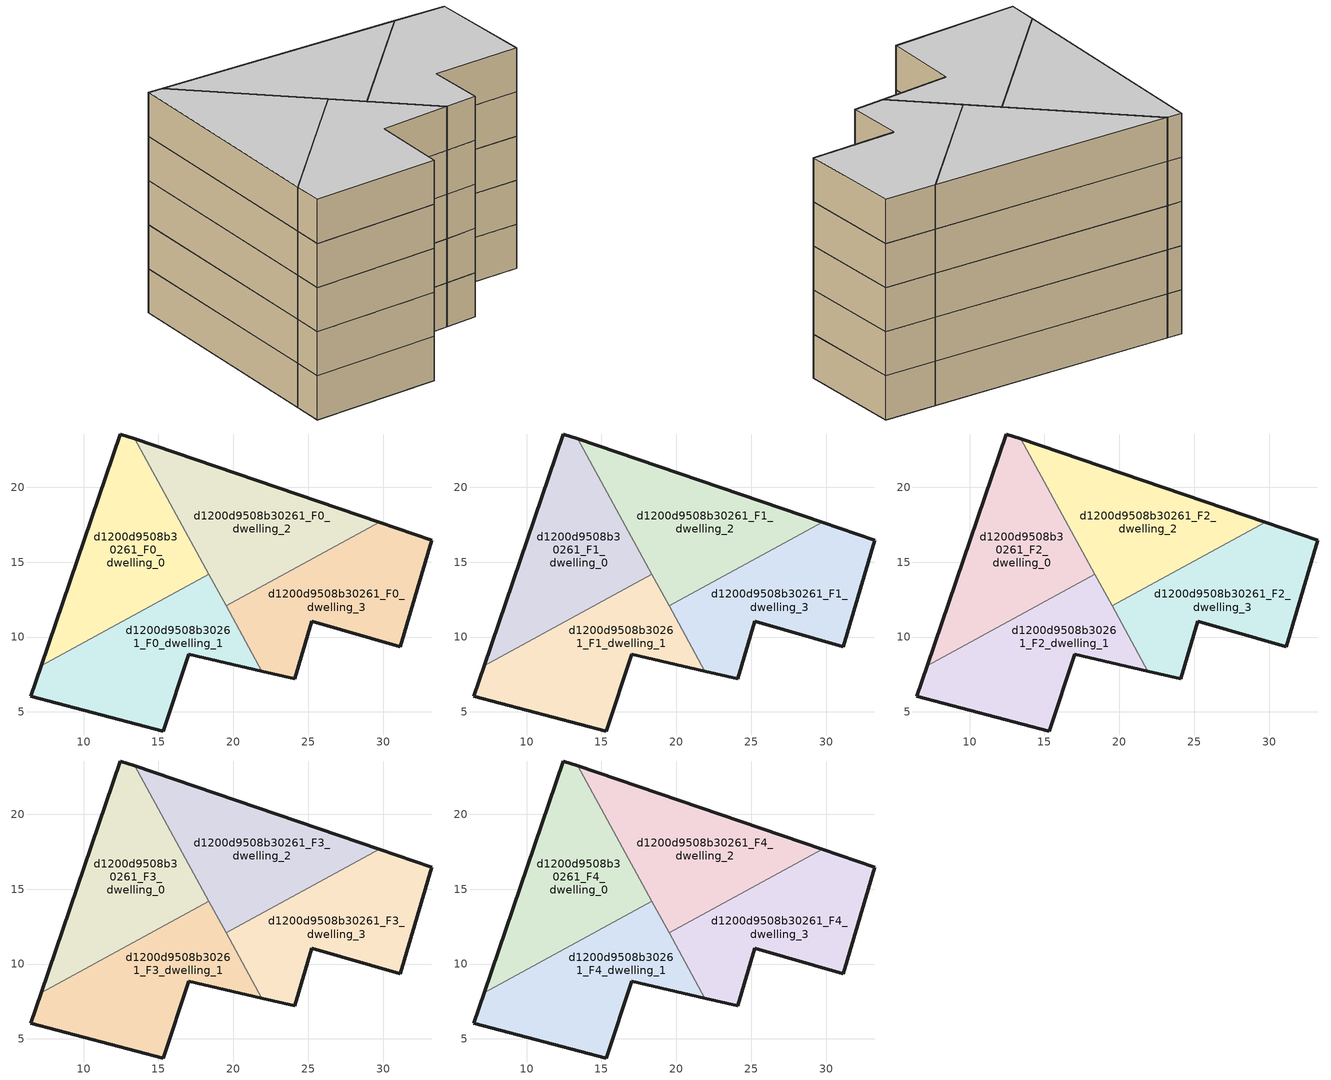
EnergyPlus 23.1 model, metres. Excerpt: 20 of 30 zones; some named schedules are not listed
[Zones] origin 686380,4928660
d1200d9508b30261_F0_dwelling_0
 floor ground (EU_floor_Construction): 18.36,14.2 13.43,23.23 12.45,23.56 7.18,8.08 z0
 wall outside (EU_wall_Construction): 7.18,8.08 12.45,23.56 13.43,23.23 z0:3
 wall to d1200d9508b30261_F0_dwelling_1 (EU_wall_Construction): 18.36,14.2 7.18,8.08 z0:3
 wall to d1200d9508b30261_F0_dwelling_2 (EU_wall_Construction): 13.43,23.23 18.36,14.2 z0:3
d1200d9508b30261_F0_dwelling_1
 floor ground (EU_floor_Construction): 21.91,7.72 18.36,14.2 7.18,8.08 6.48,6.05 15.31,3.73 17.03,8.86 z0
 wall outside (EU_wall_Construction): 21.91,7.72 17.03,8.86 15.31,3.73 6.48,6.05 7.18,8.08 z0:3
 wall to d1200d9508b30261_F0_dwelling_3 (EU_wall_Construction): 19.53,12.08 21.91,7.72 z0:3
 wall to d1200d9508b30261_F0_dwelling_2 (EU_wall_Construction): 18.36,14.2 19.53,12.08 z0:3
d1200d9508b30261_F0_dwelling_2
 floor ground (EU_floor_Construction): 29.74,17.67 13.43,23.23 19.53,12.08 z0
 wall outside (EU_wall_Construction): 13.43,23.23 29.74,17.67 z0:3
 wall to d1200d9508b30261_F0_dwelling_3 (EU_wall_Construction): 29.74,17.67 19.53,12.08 z0:3
d1200d9508b30261_F0_dwelling_3
 floor ground (EU_floor_Construction): 31.14,9.34 33.23,16.48 29.74,17.67 19.53,12.08 21.91,7.72 24.1,7.21 25.23,11.07 z0
 wall outside (EU_wall_Construction): 29.74,17.67 33.23,16.48 31.14,9.34 25.23,11.07 24.1,7.21 21.91,7.72 z0:3
d1200d9508b30261_F1_dwelling_0
 floor to d1200d9508b30261_F0_dwelling_0 (EU_floor_Construction): 18.36,14.2 13.43,23.23 12.45,23.56 7.18,8.08 z3
 wall outside (EU_wall_Construction): 7.18,8.08 12.45,23.56 13.43,23.23 z3:6
 wall to d1200d9508b30261_F1_dwelling_1 (EU_wall_Construction): 18.36,14.2 7.18,8.08 z3:6
 wall to d1200d9508b30261_F1_dwelling_2 (EU_wall_Construction): 13.43,23.23 18.36,14.2 z3:6
d1200d9508b30261_F1_dwelling_1
 floor to d1200d9508b30261_F0_dwelling_1 (EU_floor_Construction): 21.91,7.72 18.36,14.2 7.18,8.08 6.48,6.05 15.3,3.73 17.02,8.86 z3
 wall outside (EU_wall_Construction): 21.91,7.72 17.03,8.86 15.31,3.73 6.48,6.05 7.18,8.08 z3:6
 wall to d1200d9508b30261_F1_dwelling_3 (EU_wall_Construction): 19.53,12.08 21.91,7.72 z3:6
 wall to d1200d9508b30261_F1_dwelling_2 (EU_wall_Construction): 18.36,14.2 19.53,12.08 z3:6
d1200d9508b30261_F1_dwelling_2
 floor to d1200d9508b30261_F0_dwelling_2 (EU_floor_Construction): 29.74,17.67 13.43,23.23 19.53,12.08 z3
 wall outside (EU_wall_Construction): 13.43,23.23 29.74,17.67 z3:6
 wall to d1200d9508b30261_F1_dwelling_3 (EU_wall_Construction): 29.74,17.67 19.53,12.08 z3:6
d1200d9508b30261_F1_dwelling_3
 floor to d1200d9508b30261_F0_dwelling_3 (EU_floor_Construction): 31.13,9.34 33.23,16.48 29.74,17.67 19.53,12.08 21.91,7.72 24.1,7.21 25.23,11.07 z3
 wall outside (EU_wall_Construction): 29.74,17.67 33.23,16.48 31.14,9.34 25.23,11.07 24.1,7.21 21.91,7.72 z3:6
d1200d9508b30261_F2_dwelling_0
 floor to d1200d9508b30261_F1_dwelling_0 (EU_floor_Construction): 18.36,14.2 13.43,23.23 12.45,23.56 7.18,8.08 z6
 wall outside (EU_wall_Construction): 7.18,8.08 12.45,23.56 13.43,23.23 z6:9
 wall to d1200d9508b30261_F2_dwelling_1 (EU_wall_Construction): 18.36,14.2 7.18,8.08 z6:9
 wall to d1200d9508b30261_F2_dwelling_2 (EU_wall_Construction): 13.43,23.23 18.36,14.2 z6:9
d1200d9508b30261_F2_dwelling_1
 floor to d1200d9508b30261_F1_dwelling_1 (EU_floor_Construction): 21.91,7.72 18.36,14.2 7.18,8.08 6.48,6.05 15.3,3.73 17.02,8.86 z6
 wall outside (EU_wall_Construction): 21.91,7.72 17.03,8.86 15.31,3.73 6.48,6.05 7.18,8.08 z6:9
 wall to d1200d9508b30261_F2_dwelling_3 (EU_wall_Construction): 19.53,12.08 21.91,7.72 z6:9
 wall to d1200d9508b30261_F2_dwelling_2 (EU_wall_Construction): 18.36,14.2 19.53,12.08 z6:9
d1200d9508b30261_F2_dwelling_2
 floor to d1200d9508b30261_F1_dwelling_2 (EU_floor_Construction): 29.74,17.67 13.43,23.23 19.53,12.08 z6
 wall outside (EU_wall_Construction): 13.43,23.23 29.74,17.67 z6:9
 wall to d1200d9508b30261_F2_dwelling_3 (EU_wall_Construction): 29.74,17.67 19.53,12.08 z6:9
d1200d9508b30261_F2_dwelling_3
 floor to d1200d9508b30261_F1_dwelling_3 (EU_floor_Construction): 31.13,9.34 33.23,16.48 29.74,17.67 19.53,12.08 21.91,7.72 24.1,7.21 25.23,11.07 z6
 wall outside (EU_wall_Construction): 29.74,17.67 33.23,16.48 31.14,9.34 25.23,11.07 24.1,7.21 21.91,7.72 z6:9
d1200d9508b30261_F3_dwelling_0
 floor to d1200d9508b30261_F2_dwelling_0 (EU_floor_Construction): 18.36,14.2 13.43,23.23 12.45,23.56 7.18,8.08 z9
 wall outside (EU_wall_Construction): 7.18,8.08 12.45,23.56 13.43,23.23 z9:12
 wall to d1200d9508b30261_F3_dwelling_1 (EU_wall_Construction): 18.36,14.2 7.18,8.08 z9:12
 wall to d1200d9508b30261_F3_dwelling_2 (EU_wall_Construction): 13.43,23.23 18.36,14.2 z9:12
d1200d9508b30261_F3_dwelling_1
 floor to d1200d9508b30261_F2_dwelling_1 (EU_floor_Construction): 21.91,7.72 18.36,14.2 7.18,8.08 6.48,6.05 15.3,3.73 17.02,8.86 z9
 wall outside (EU_wall_Construction): 21.91,7.72 17.03,8.86 15.31,3.73 6.48,6.05 7.18,8.08 z9:12
 wall to d1200d9508b30261_F3_dwelling_3 (EU_wall_Construction): 19.53,12.08 21.91,7.72 z9:12
 wall to d1200d9508b30261_F3_dwelling_2 (EU_wall_Construction): 18.36,14.2 19.53,12.08 z9:12
d1200d9508b30261_F3_dwelling_2
 floor to d1200d9508b30261_F2_dwelling_2 (EU_floor_Construction): 29.74,17.67 13.43,23.23 19.53,12.08 z9
 wall outside (EU_wall_Construction): 13.43,23.23 29.74,17.67 z9:12
 wall to d1200d9508b30261_F3_dwelling_3 (EU_wall_Construction): 29.74,17.67 19.53,12.08 z9:12
d1200d9508b30261_F3_dwelling_3
 floor to d1200d9508b30261_F2_dwelling_3 (EU_floor_Construction): 31.13,9.34 33.23,16.48 29.74,17.67 19.53,12.08 21.91,7.72 24.1,7.21 25.23,11.07 z9
 wall outside (EU_wall_Construction): 29.74,17.67 33.23,16.48 31.14,9.34 25.23,11.07 24.1,7.21 21.91,7.72 z9:12
d1200d9508b30261_F4_dwelling_0
 floor to d1200d9508b30261_F3_dwelling_0 (EU_floor_Construction): 18.36,14.2 13.43,23.23 12.45,23.56 7.18,8.08 z12
 wall outside (EU_wall_Construction): 7.18,8.08 12.45,23.56 13.43,23.23 z12:15
 wall to d1200d9508b30261_F4_dwelling_1 (EU_wall_Construction): 18.36,14.2 7.18,8.08 z12:15
 wall to d1200d9508b30261_F4_dwelling_2 (EU_wall_Construction): 13.43,23.23 18.36,14.2 z12:15
 ceiling to d1200d9508b30261_F5_dwelling_0 (EU_floor_Construction): 13.43,23.23 18.36,14.2 7.18,8.08 12.45,23.56 z15
d1200d9508b30261_F4_dwelling_1
 floor to d1200d9508b30261_F3_dwelling_1 (EU_floor_Construction): 21.91,7.72 18.36,14.2 7.18,8.08 6.48,6.05 15.3,3.73 17.02,8.86 z12
 wall outside (EU_wall_Construction): 21.91,7.72 17.03,8.86 15.31,3.73 6.48,6.05 7.18,8.08 z12:15
 wall to d1200d9508b30261_F4_dwelling_3 (EU_wall_Construction): 19.53,12.08 21.91,7.72 z12:15
 wall to d1200d9508b30261_F4_dwelling_2 (EU_wall_Construction): 18.36,14.2 19.53,12.08 z12:15
 ceiling to d1200d9508b30261_F5_dwelling_1 (EU_floor_Construction): 18.36,14.2 21.91,7.72 17.02,8.86 15.3,3.73 6.48,6.05 7.18,8.08 z15
d1200d9508b30261_F4_dwelling_2
 floor to d1200d9508b30261_F3_dwelling_2 (EU_floor_Construction): 29.74,17.67 13.43,23.23 19.53,12.08 z12
 wall outside (EU_wall_Construction): 13.43,23.23 29.74,17.67 z12:15
 wall to d1200d9508b30261_F4_dwelling_3 (EU_wall_Construction): 29.74,17.67 19.53,12.08 z12:15
 ceiling to d1200d9508b30261_F5_dwelling_2 (EU_floor_Construction): 29.74,17.67 19.53,12.08 13.43,23.23 z15
d1200d9508b30261_F4_dwelling_3
 floor to d1200d9508b30261_F3_dwelling_3 (EU_floor_Construction): 31.13,9.34 33.23,16.48 29.74,17.67 19.53,12.08 21.91,7.72 24.1,7.21 25.23,11.07 z12
 wall outside (EU_wall_Construction): 29.74,17.67 33.23,16.48 31.14,9.34 25.23,11.07 24.1,7.21 21.91,7.72 z12:15
 ceiling to d1200d9508b30261_F5_dwelling_3 (EU_floor_Construction): 33.23,16.48 31.13,9.34 25.23,11.07 24.1,7.21 21.91,7.72 19.53,12.08 29.74,17.67 z15
[Building]
EU S2 Campaign: North Axis=0; Terrain=City; Solar Distribution=FullExterior
[Site:Location]
Bologna: Latitude=44.5; Longitude=11.25; Time Zone=1; Elevation=37
[SizingPeriod:WeatherFileDays]
AnnualSizingPeriod: Begin Month=1; Begin Day of Month=1; End Month=12; End Day of Month=31; Day of Week for Start Day=Monday; Use Weather File Daylight Saving Period=No; Use Weather File Rain and Snow Indicators=No
[MATERIAL]
EU_InternalMass_Material: Roughness=MediumRough; Thickness=0.1; Conductivity=1; Density=1800; Specific Heat=900; Thermal Absorptance=0.9; Solar Absorptance=0.7; Visible Absorptance=0.7
[MATERIAL:NOMASS] Roughness=MediumRough; Thermal Absorptance=0.9; Solar Absorptance=0.7; Visible Absorptance=0.7
Name | Thermal Resistance
EU_wall_NoMass | 0.779417
EU_floor_NoMass | 0.588222
[CONSTRUCTION]
EU_wall_Construction: EU_wall_NoMass
EU_floor_Construction: EU_floor_NoMass
EU_InternalMass_Construction: EU_InternalMass_Material
[ZONE] Type=1; Multiplier=1; Ceiling Height=autocalculate; Floor Area=autocalculate; Part of Total Floor Area=Yes
Name | Volume
d1200d9508b30261_F0_dwelling_0 | 221.922
d1200d9508b30261_F1_dwelling_0; d1200d9508b30261_F2_dwelling_0; d1200d9508b30261_F3_dwelling_0; d1200d9508b30261_F4_dwelling_0 | 221.923
d1200d9508b30261_F0_dwelling_1 | 221.919
d1200d9508b30261_F1_dwelling_1; d1200d9508b30261_F2_dwelling_1; d1200d9508b30261_F3_dwelling_1; d1200d9508b30261_F4_dwelling_1 | 221.921
d1200d9508b30261_F0_dwelling_2 | 221.965
d1200d9508b30261_F1_dwelling_2; d1200d9508b30261_F2_dwelling_2; d1200d9508b30261_F3_dwelling_2; d1200d9508b30261_F4_dwelling_2 | 221.963
d1200d9508b30261_F0_dwelling_3; d1200d9508b30261_F1_dwelling_3; d1200d9508b30261_F2_dwelling_3; d1200d9508b30261_F3_dwelling_3; d1200d9508b30261_F4_dwelling_3 | 221.936
[INTERNALMASS] Construction=EU_InternalMass_Construction
Name | Zone or ZoneList | Surface Area
d1200d9508b30261_F0_dwelling_0_EU_InternalMass | d1200d9508b30261_F0_dwelling_0 | 73.9728
d1200d9508b30261_F0_dwelling_1_EU_InternalMass | d1200d9508b30261_F0_dwelling_1 | 73.9734
d1200d9508b30261_F0_dwelling_2_EU_InternalMass | d1200d9508b30261_F0_dwelling_2 | 73.9838
d1200d9508b30261_F0_dwelling_3_EU_InternalMass | d1200d9508b30261_F0_dwelling_3 | 73.9794
d1200d9508b30261_F1_dwelling_0_EU_InternalMass | d1200d9508b30261_F1_dwelling_0 | 73.9728
d1200d9508b30261_F1_dwelling_1_EU_InternalMass | d1200d9508b30261_F1_dwelling_1 | 73.9734
d1200d9508b30261_F1_dwelling_2_EU_InternalMass | d1200d9508b30261_F1_dwelling_2 | 73.9838
d1200d9508b30261_F1_dwelling_3_EU_InternalMass | d1200d9508b30261_F1_dwelling_3 | 73.9794
d1200d9508b30261_F2_dwelling_0_EU_InternalMass | d1200d9508b30261_F2_dwelling_0 | 73.9728
d1200d9508b30261_F2_dwelling_1_EU_InternalMass | d1200d9508b30261_F2_dwelling_1 | 73.9734
d1200d9508b30261_F2_dwelling_2_EU_InternalMass | d1200d9508b30261_F2_dwelling_2 | 73.9838
d1200d9508b30261_F2_dwelling_3_EU_InternalMass | d1200d9508b30261_F2_dwelling_3 | 73.9794
d1200d9508b30261_F3_dwelling_0_EU_InternalMass | d1200d9508b30261_F3_dwelling_0 | 73.9728
d1200d9508b30261_F3_dwelling_1_EU_InternalMass | d1200d9508b30261_F3_dwelling_1 | 73.9734
d1200d9508b30261_F3_dwelling_2_EU_InternalMass | d1200d9508b30261_F3_dwelling_2 | 73.9838
d1200d9508b30261_F3_dwelling_3_EU_InternalMass | d1200d9508b30261_F3_dwelling_3 | 73.9794
d1200d9508b30261_F4_dwelling_0_EU_InternalMass | d1200d9508b30261_F4_dwelling_0 | 73.9728
d1200d9508b30261_F4_dwelling_1_EU_InternalMass | d1200d9508b30261_F4_dwelling_1 | 73.9734
d1200d9508b30261_F4_dwelling_2_EU_InternalMass | d1200d9508b30261_F4_dwelling_2 | 73.9838
d1200d9508b30261_F4_dwelling_3_EU_InternalMass | d1200d9508b30261_F4_dwelling_3 | 73.9794
[OTHEREQUIPMENT] Fuel Type=Electricity; Design Level Calculation Method=Watts/Area; Power per Zone Floor Area=1; Fraction Latent=0; Fraction Radiant=0; Fraction Lost=0; Carbon Dioxide Generation Rate=0; EndUse Subcategory=EU_Step8_InternalGains
Name | Zone or ZoneList or Space or SpaceList | Schedule
EU_Step8_InternalGain_d1200d9508b30261_F0_dwelling_0_f000 | d1200d9508b30261_F0_dwelling_0 | EU_Step8_GainSchedule_d1200d9508b30261_F0_dwelling_0_f000
EU_Step8_InternalGain_d1200d9508b30261_F0_dwelling_1_f000 | d1200d9508b30261_F0_dwelling_1 | EU_Step8_GainSchedule_d1200d9508b30261_F0_dwelling_1_f000
EU_Step8_InternalGain_d1200d9508b30261_F0_dwelling_2_f000 | d1200d9508b30261_F0_dwelling_2 | EU_Step8_GainSchedule_d1200d9508b30261_F0_dwelling_2_f000
EU_Step8_InternalGain_d1200d9508b30261_F0_dwelling_3_f000 | d1200d9508b30261_F0_dwelling_3 | EU_Step8_GainSchedule_d1200d9508b30261_F0_dwelling_3_f000
EU_Step8_InternalGain_d1200d9508b30261_F1_dwelling_0_f000 | d1200d9508b30261_F1_dwelling_0 | EU_Step8_GainSchedule_d1200d9508b30261_F1_dwelling_0_f000
EU_Step8_InternalGain_d1200d9508b30261_F1_dwelling_1_f000 | d1200d9508b30261_F1_dwelling_1 | EU_Step8_GainSchedule_d1200d9508b30261_F1_dwelling_1_f000
EU_Step8_InternalGain_d1200d9508b30261_F1_dwelling_2_f000 | d1200d9508b30261_F1_dwelling_2 | EU_Step8_GainSchedule_d1200d9508b30261_F1_dwelling_2_f000
EU_Step8_InternalGain_d1200d9508b30261_F1_dwelling_3_f000 | d1200d9508b30261_F1_dwelling_3 | EU_Step8_GainSchedule_d1200d9508b30261_F1_dwelling_3_f000
EU_Step8_InternalGain_d1200d9508b30261_F2_dwelling_0_f000 | d1200d9508b30261_F2_dwelling_0 | EU_Step8_GainSchedule_d1200d9508b30261_F2_dwelling_0_f000
EU_Step8_InternalGain_d1200d9508b30261_F2_dwelling_1_f000 | d1200d9508b30261_F2_dwelling_1 | EU_Step8_GainSchedule_d1200d9508b30261_F2_dwelling_1_f000
EU_Step8_InternalGain_d1200d9508b30261_F2_dwelling_2_f000 | d1200d9508b30261_F2_dwelling_2 | EU_Step8_GainSchedule_d1200d9508b30261_F2_dwelling_2_f000
EU_Step8_InternalGain_d1200d9508b30261_F2_dwelling_3_f000 | d1200d9508b30261_F2_dwelling_3 | EU_Step8_GainSchedule_d1200d9508b30261_F2_dwelling_3_f000
EU_Step8_InternalGain_d1200d9508b30261_F3_dwelling_0_f000 | d1200d9508b30261_F3_dwelling_0 | EU_Step8_GainSchedule_d1200d9508b30261_F3_dwelling_0_f000
EU_Step8_InternalGain_d1200d9508b30261_F3_dwelling_1_f000 | d1200d9508b30261_F3_dwelling_1 | EU_Step8_GainSchedule_d1200d9508b30261_F3_dwelling_1_f000
EU_Step8_InternalGain_d1200d9508b30261_F3_dwelling_2_f000 | d1200d9508b30261_F3_dwelling_2 | EU_Step8_GainSchedule_d1200d9508b30261_F3_dwelling_2_f000
EU_Step8_InternalGain_d1200d9508b30261_F3_dwelling_3_f000 | d1200d9508b30261_F3_dwelling_3 | EU_Step8_GainSchedule_d1200d9508b30261_F3_dwelling_3_f000
EU_Step8_InternalGain_d1200d9508b30261_F4_dwelling_0_f000 | d1200d9508b30261_F4_dwelling_0 | EU_Step8_GainSchedule_d1200d9508b30261_F4_dwelling_0_f000
EU_Step8_InternalGain_d1200d9508b30261_F4_dwelling_1_f000 | d1200d9508b30261_F4_dwelling_1 | EU_Step8_GainSchedule_d1200d9508b30261_F4_dwelling_1_f000
EU_Step8_InternalGain_d1200d9508b30261_F4_dwelling_2_f000 | d1200d9508b30261_F4_dwelling_2 | EU_Step8_GainSchedule_d1200d9508b30261_F4_dwelling_2_f000
EU_Step8_InternalGain_d1200d9508b30261_F4_dwelling_3_f000 | d1200d9508b30261_F4_dwelling_3 | EU_Step8_GainSchedule_d1200d9508b30261_F4_dwelling_3_f000
[ZONEVENTILATION:DESIGNFLOWRATE] Schedule=EU_AlwaysOn; Design Flow Rate Calculation Method=AirChanges/Hour; Air Changes per Hour=0.712058; Ventilation Type=Natural; Fan Pressure Rise=0; Fan Total Efficiency=1; Constant Term Coefficient=1; Temperature Term Coefficient=0; Velocity Term Coefficient=0; Velocity Squared Term Coefficient=0; Minimum Indoor Temperature=-100; Maximum Indoor Temperature=100; Delta Temperature=-100; Minimum Outdoor Temperature=-100; Maximum Outdoor Temperature=100; Maximum Wind Speed=40
Name | Zone or ZoneList or Space or SpaceList
EU_ConstantAir_d1200d9508b30261_F0_dwelling_0 | d1200d9508b30261_F0_dwelling_0
EU_ConstantAir_d1200d9508b30261_F0_dwelling_1 | d1200d9508b30261_F0_dwelling_1
EU_ConstantAir_d1200d9508b30261_F0_dwelling_2 | d1200d9508b30261_F0_dwelling_2
EU_ConstantAir_d1200d9508b30261_F0_dwelling_3 | d1200d9508b30261_F0_dwelling_3
EU_ConstantAir_d1200d9508b30261_F1_dwelling_0 | d1200d9508b30261_F1_dwelling_0
EU_ConstantAir_d1200d9508b30261_F1_dwelling_1 | d1200d9508b30261_F1_dwelling_1
EU_ConstantAir_d1200d9508b30261_F1_dwelling_2 | d1200d9508b30261_F1_dwelling_2
EU_ConstantAir_d1200d9508b30261_F1_dwelling_3 | d1200d9508b30261_F1_dwelling_3
EU_ConstantAir_d1200d9508b30261_F2_dwelling_0 | d1200d9508b30261_F2_dwelling_0
EU_ConstantAir_d1200d9508b30261_F2_dwelling_1 | d1200d9508b30261_F2_dwelling_1
EU_ConstantAir_d1200d9508b30261_F2_dwelling_2 | d1200d9508b30261_F2_dwelling_2
EU_ConstantAir_d1200d9508b30261_F2_dwelling_3 | d1200d9508b30261_F2_dwelling_3
EU_ConstantAir_d1200d9508b30261_F3_dwelling_0 | d1200d9508b30261_F3_dwelling_0
EU_ConstantAir_d1200d9508b30261_F3_dwelling_1 | d1200d9508b30261_F3_dwelling_1
EU_ConstantAir_d1200d9508b30261_F3_dwelling_2 | d1200d9508b30261_F3_dwelling_2
EU_ConstantAir_d1200d9508b30261_F3_dwelling_3 | d1200d9508b30261_F3_dwelling_3
EU_ConstantAir_d1200d9508b30261_F4_dwelling_0 | d1200d9508b30261_F4_dwelling_0
EU_ConstantAir_d1200d9508b30261_F4_dwelling_1 | d1200d9508b30261_F4_dwelling_1
EU_ConstantAir_d1200d9508b30261_F4_dwelling_2 | d1200d9508b30261_F4_dwelling_2
EU_ConstantAir_d1200d9508b30261_F4_dwelling_3 | d1200d9508b30261_F4_dwelling_3
[HVACTEMPLATE:THERMOSTAT] Constant Heating Setpoint=20; Constant Cooling Setpoint=50
EU_HeatOnly_d1200d9508b30261_F0_dwelling_0; EU_HeatOnly_d1200d9508b30261_F0_dwelling_1; EU_HeatOnly_d1200d9508b30261_F0_dwelling_2; EU_HeatOnly_d1200d9508b30261_F0_dwelling_3; EU_HeatOnly_d1200d9508b30261_F1_dwelling_0; EU_HeatOnly_d1200d9508b30261_F1_dwelling_1; EU_HeatOnly_d1200d9508b30261_F1_dwelling_2; EU_HeatOnly_d1200d9508b30261_F1_dwelling_3; EU_HeatOnly_d1200d9508b30261_F2_dwelling_0; EU_HeatOnly_d1200d9508b30261_F2_dwelling_1; EU_HeatOnly_d1200d9508b30261_F2_dwelling_2; EU_HeatOnly_d1200d9508b30261_F2_dwelling_3; EU_HeatOnly_d1200d9508b30261_F3_dwelling_0; EU_HeatOnly_d1200d9508b30261_F3_dwelling_1; EU_HeatOnly_d1200d9508b30261_F3_dwelling_2; EU_HeatOnly_d1200d9508b30261_F3_dwelling_3; EU_HeatOnly_d1200d9508b30261_F4_dwelling_0; EU_HeatOnly_d1200d9508b30261_F4_dwelling_1; EU_HeatOnly_d1200d9508b30261_F4_dwelling_2
